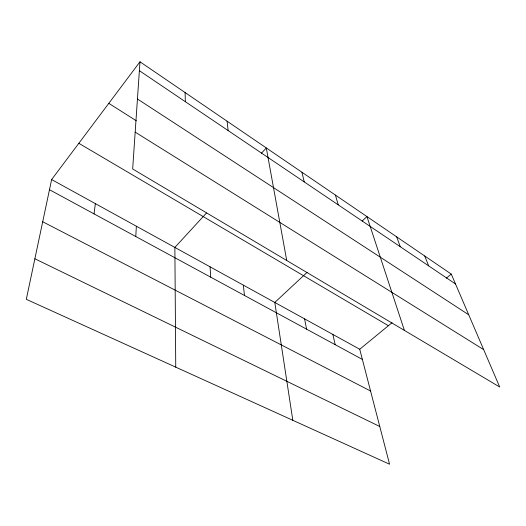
<?xml version="1.0" encoding="UTF-8"?>
<svg xmlns="http://www.w3.org/2000/svg" width="526" height="526" viewBox="0 0 526 526"><rect width="100%" height="100%" fill="white"/><g stroke="black" fill="none" stroke-linecap="round" stroke-linejoin="round"><path stroke-width="0.79" d="M135.78 236.522L136.359 226.219M139.982 61.785L132.664 168.964L499.7 387.011L451.275 274.099L139.982 61.785L51.633 179.557L26.3 299.314L389.562 464.215L359.731 349.244L51.633 179.557M94.049 213.885L95.364 203.641M206.481 213.03L174.869 247.43L175.75 367.155M261.323 153.349L266.294 147.938L286.729 260.495M307.072 272.383L274.796 302.463L292.818 420.294M362.177 221.019L366.944 216.58L404.395 330.394M359.731 349.244L392.074 322.694M446.285 278.195L451.275 274.099M34.874 258.772L379.779 426.501M42.705 221.762L370.574 391.009M49.483 189.715L362.375 359.422M78.834 143.296L388.392 325.719M135.182 132.125L483.677 349.652M108.81 103.346L136.306 120.77M137.444 98.993L468.725 314.785M139.377 70.688L455.509 283.981M424.725 255.991L428.67 265.873M396.657 236.851L400.273 246.714M335.424 195.087L338.225 204.851M301.937 172.245L304.245 181.924M332.873 334.451L335.2 344.681M304.6 318.874L306.573 329.158M227.087 121.19L228.146 130.579M243.334 285.138L244.472 295.474M210.078 266.82L210.716 277.163M185.086 92.543L185.369 101.715"/></g></svg>
